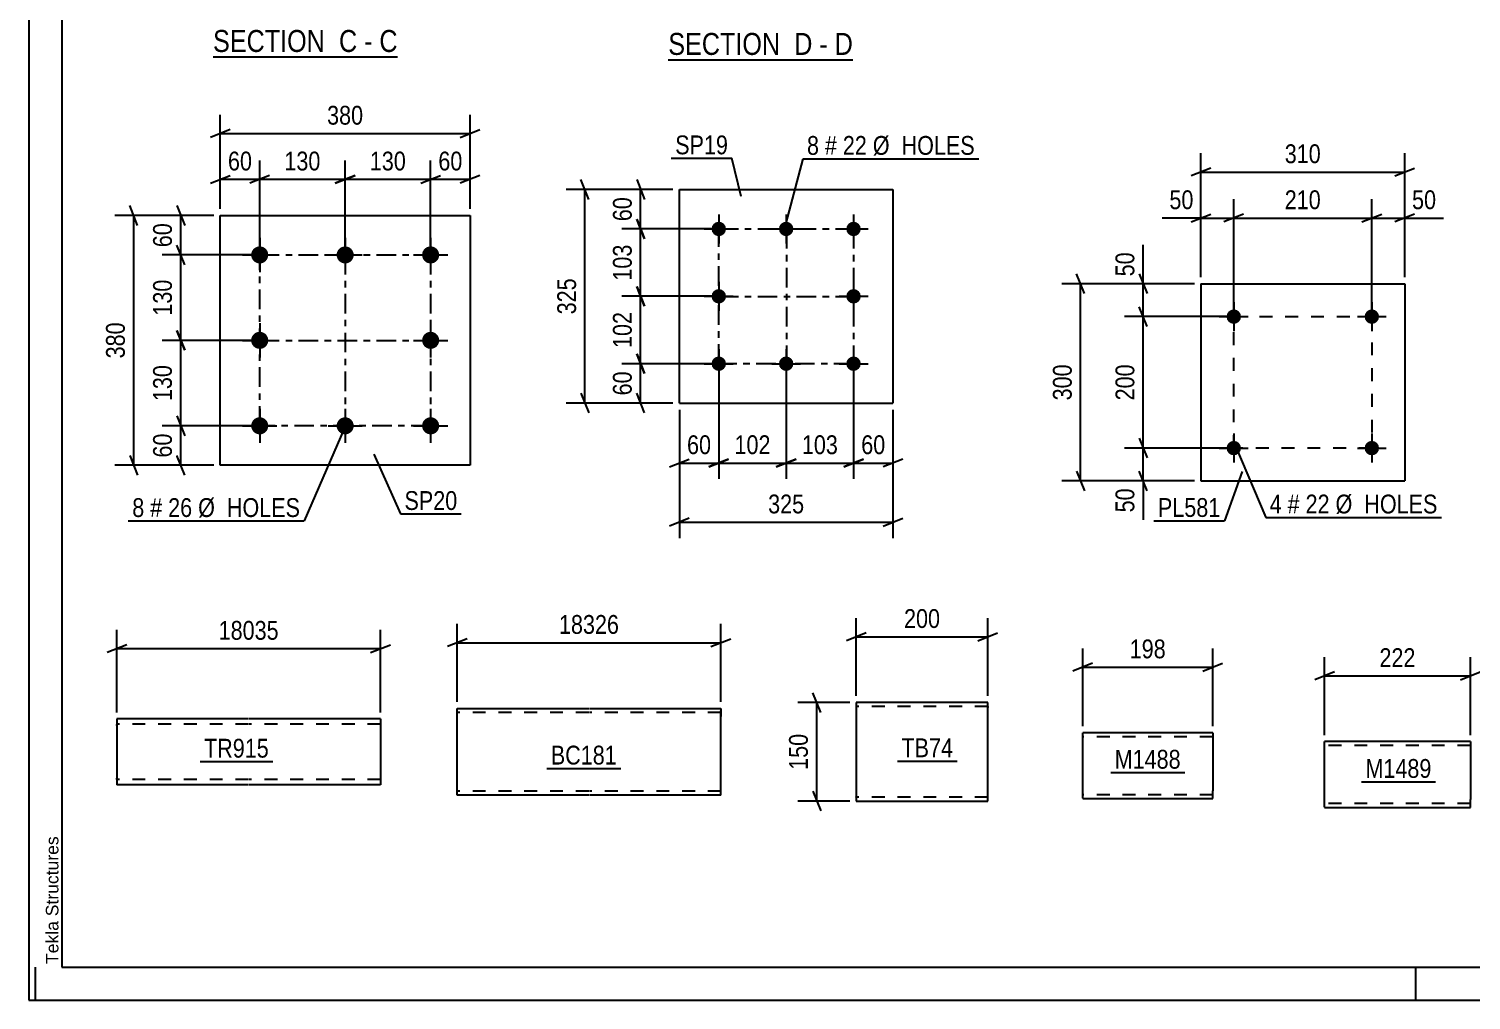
# Model space of a CAD drawing. Header units: millimetres. Extents: x 0 to 841, y 0 to 594.
# Drawn here: x 0 to 219.4, y 0 to 147.8 of the extents above; entities that cross this region are included whole.
import ezdxf

# ---------------------------------------------------------------- set-up
doc = ezdxf.new("R2010")
doc.units = ezdxf.units.MM
doc.linetypes.add('DXK_LINE_DOT2', pattern=[3.9198, 1.9599, -1.9599])
doc.linetypes.add('DXK_LINE_DOT3', pattern=[5.9187, 2.979, -0.9799, 0.9799, -0.9799])
doc.styles.add('Arial', font='ARIAL.TTF', dxfattribs={"height": 0.2})
doc.styles.add('Arial Narrow', font='ARIALN.TTF', dxfattribs={"height": 0.2})

# ---------------------------------------------------------------- blocks, each defined once
blk = doc.blocks.new('Unknown-814521683-1135')
at = {"color": 5, "linetype": 'Continuous'}
for p, q in [((0, 594), (0, 0)), ((5, 589), (5, 5)), ((1, 0), (1, 5)), ((5, 5), (836, 5)), ((211, 0), (211, 5)), ((0, 0), (841, 0))]:
    blk.add_line(p, q, dxfattribs=at)
at = {"color": 174, "linetype": 'Continuous', "style": 'Arial'}
blk.add_text('Tekla Structures', height=1.9102, rotation=90, dxfattribs=at).set_placement((4.5, 5.5))
blk = doc.blocks.new('Unknown-814521683-13 - 1372')
at = {"color": 6, "linetype": 'Continuous'}
blk.add_line((28.02, 143.51), (56.09, 143.51), dxfattribs=at)
at = {"color": 0, "linetype": 'Continuous'}
blk.add_wipeout([(46.13, 144.26), (46.13, 147.76), (28.02, 147.76), (28.02, 144.26)], dxfattribs=at)
at = {"color": 7, "linetype": 'Continuous', "style": 'Arial Narrow'}
blk.add_text('SECTION ', height=3.34, dxfattribs=at).set_placement((28.02, 144.26))
at = {"color": 0, "linetype": 'Continuous'}
blk.add_wipeout([(49.95, 144.26), (49.95, 147.76), (47.18, 147.76), (47.18, 144.26)], dxfattribs=at)
at = {"color": 7, "linetype": 'Continuous', "style": 'Arial Narrow'}
blk.add_text('C', height=3.34, dxfattribs=at).set_placement((47.18, 144.26))
at = {"color": 0, "linetype": 'Continuous'}
blk.add_wipeout([(52.27, 144.26), (52.27, 147.76), (51, 147.76), (51, 144.26)], dxfattribs=at)
at = {"color": 7, "linetype": 'Continuous', "style": 'Arial Narrow'}
blk.add_text('-', height=3.34, dxfattribs=at).set_placement((51, 144.26))
at = {"color": 0, "linetype": 'Continuous'}
blk.add_wipeout([(56.09, 144.26), (56.09, 147.76), (53.32, 147.76), (53.32, 144.26)], dxfattribs=at)
at = {"color": 7, "linetype": 'Continuous', "style": 'Arial Narrow'}
blk.add_text('C', height=3.34, dxfattribs=at).set_placement((53.32, 144.26))
blk = doc.blocks.new('Unknown-814521683-14 - 6501')
at = {"color": 6, "linetype": 'Continuous'}
blk.add_line((97.27, 143.06), (125.34, 143.06), dxfattribs=at)
at = {"color": 0, "linetype": 'Continuous'}
blk.add_wipeout([(115.38, 143.81), (115.38, 147.31), (97.27, 147.31), (97.27, 143.81)], dxfattribs=at)
at = {"color": 7, "linetype": 'Continuous', "style": 'Arial Narrow'}
blk.add_text('SECTION ', height=3.34, dxfattribs=at).set_placement((97.27, 143.81))
at = {"color": 0, "linetype": 'Continuous'}
blk.add_wipeout([(119.2, 143.81), (119.2, 147.31), (116.43, 147.31), (116.43, 143.81)], dxfattribs=at)
at = {"color": 7, "linetype": 'Continuous', "style": 'Arial Narrow'}
blk.add_text('D', height=3.34, dxfattribs=at).set_placement((116.43, 143.81))
at = {"color": 0, "linetype": 'Continuous'}
blk.add_wipeout([(121.53, 143.81), (121.53, 147.31), (120.25, 147.31), (120.25, 143.81)], dxfattribs=at)
at = {"color": 7, "linetype": 'Continuous', "style": 'Arial Narrow'}
blk.add_text('-', height=3.34, dxfattribs=at).set_placement((120.25, 143.81))
at = {"color": 0, "linetype": 'Continuous'}
blk.add_wipeout([(125.34, 143.81), (125.34, 147.31), (122.58, 147.31), (122.58, 143.81)], dxfattribs=at)
at = {"color": 7, "linetype": 'Continuous', "style": 'Arial Narrow'}
blk.add_text('D', height=3.34, dxfattribs=at).set_placement((122.58, 143.81))
blk = doc.blocks.new('Part-814521683-2209 - 2203')
at = {"color": 2, "linetype": 'Continuous'}
for p, q in [((98.95, 90.83), (98.95, 123.33)), ((98.95, 123.33), (131.45, 123.33)), ((131.45, 123.33), (131.45, 90.83)), ((98.95, 90.83), (98.95, 90.83)), ((98.95, 90.83), (131.45, 90.83)), ((131.45, 90.83), (131.45, 90.83))]:
    blk.add_line(p, q, dxfattribs=at)
at = {"color": 7, "linetype": 'DXK_LINE_DOT2'}
for p, q in [((98.95, 123.33), (131.45, 123.33)), ((98.95, 90.83), (98.95, 90.83)), ((98.95, 90.83), (131.45, 90.83)), ((131.45, 90.83), (131.45, 90.83))]:
    blk.add_line(p, q, dxfattribs=at)
blk = doc.blocks.new('Bolt-814521683-2242 - 2203')
at = {"linetype": 'Continuous'}
for points in [[(104.95, 118.43, -1), (104.95, 116.23, -1)], [(115.2, 118.43, -1), (115.2, 116.23, -1)], [(125.45, 118.43, -1), (125.45, 116.23, -1)], [(104.95, 108.18, -1), (104.95, 105.98, -1)], [(125.45, 108.18, -1), (125.45, 105.98, -1)], [(104.95, 97.93, -1), (104.95, 95.73, -1)], [(115.2, 97.93, -1), (115.2, 95.73, -1)], [(125.45, 97.93, -1), (125.45, 95.73, -1)]]:
    blk.add_hatch(color=1, dxfattribs=at).paths.add_polyline_path(points)
at = {"color": 1, "linetype": 'Continuous'}
for p, q in [((104.95, 119.53), (104.95, 115.13)), ((115.2, 119.53), (115.2, 115.13)), ((125.45, 119.53), (125.45, 115.13)), ((102.75, 117.33), (107.15, 117.33)), ((113, 117.33), (117.4, 117.33)), ((123.25, 117.33), (127.65, 117.33)), ((104.95, 109.28), (104.95, 104.88)), ((125.45, 109.28), (125.45, 104.88)), ((102.75, 107.08), (107.15, 107.08)), ((123.25, 107.08), (127.65, 107.08)), ((104.95, 99.03), (104.95, 94.63)), ((115.2, 99.03), (115.2, 94.63)), ((125.45, 99.03), (125.45, 94.63)), ((102.75, 96.83), (107.15, 96.83)), ((113, 96.83), (117.4, 96.83)), ((123.25, 96.83), (127.65, 96.83))]:
    blk.add_line(p, q, dxfattribs=at)
blk = doc.blocks.new('Part-814521683-2133 - 2118')
at = {"color": 2, "linetype": 'Continuous'}
for p, q in [((125.87, 45.28), (125.87, 30.37)), ((145.87, 45.28), (125.87, 45.28)), ((145.87, 31.48), (145.87, 45.28)), ((145.87, 30.28), (145.87, 31.48)), ((125.87, 30.37), (125.87, 30.28)), ((125.87, 30.28), (145.87, 30.28))]:
    blk.add_line(p, q, dxfattribs=at)
at = {"color": 7, "linetype": 'DXK_LINE_DOT2'}
for p, q in [((145.87, 44.68), (125.87, 44.68)), ((125.87, 44.68), (125.87, 44.08)), ((145.87, 44.64), (145.87, 44.68)), ((145.87, 44.68), (145.87, 44.64)), ((145.87, 44.54), (145.87, 44.64)), ((145.87, 44.64), (145.87, 44.54)), ((125.87, 30.88), (125.87, 30.93)), ((145.87, 30.88), (125.87, 30.88)), ((145.87, 30.93), (145.87, 31.25)), ((145.87, 30.88), (145.87, 30.93))]:
    blk.add_line(p, q, dxfattribs=at)
blk = doc.blocks.new('Part-814521683-1954 - 1938')
at = {"color": 2, "linetype": 'Continuous'}
for p, q in [((29.12, 81.38), (29.12, 119.38)), ((29.12, 119.38), (67.12, 119.38)), ((67.12, 119.38), (67.12, 81.38)), ((67.12, 81.38), (29.12, 81.38))]:
    blk.add_line(p, q, dxfattribs=at)
blk = doc.blocks.new('Bolt-814521683-2015 - 1938')
at = {"linetype": 'Continuous'}
for points in [[(35.12, 114.68, -1), (35.12, 112.08, -1)], [(48.12, 114.68, -1), (48.12, 112.08, -1)], [(61.12, 114.68, -1), (61.12, 112.08, -1)], [(35.12, 101.68, -1), (35.12, 99.08, -1)], [(61.12, 101.68, -1), (61.12, 99.08, -1)], [(35.12, 88.68, -1), (35.12, 86.08, -1)], [(48.12, 88.68, -1), (48.12, 86.08, -1)], [(61.12, 88.68, -1), (61.12, 86.08, -1)]]:
    blk.add_hatch(color=1, dxfattribs=at).paths.add_polyline_path(points)
at = {"color": 1, "linetype": 'Continuous'}
for p, q in [((35.12, 115.98), (35.12, 110.78)), ((48.12, 115.98), (48.12, 110.78)), ((61.12, 115.98), (61.12, 110.78)), ((32.52, 113.38), (37.72, 113.38)), ((45.52, 113.38), (50.72, 113.38)), ((58.52, 113.38), (63.72, 113.38)), ((35.12, 102.98), (35.12, 97.78)), ((61.12, 102.98), (61.12, 97.78)), ((32.52, 100.38), (37.72, 100.38)), ((58.52, 100.38), (63.72, 100.38)), ((35.12, 89.98), (35.12, 84.78)), ((48.12, 89.98), (48.12, 84.78)), ((61.12, 89.98), (61.12, 84.78)), ((32.52, 87.38), (37.72, 87.38)), ((45.52, 87.38), (50.72, 87.38)), ((58.52, 87.38), (63.72, 87.38))]:
    blk.add_line(p, q, dxfattribs=at)
blk = doc.blocks.new('Part-814521683-1700 - 1695')
at = {"color": 2, "linetype": 'Continuous'}
for p, q in [((65.16, 31.27), (65.16, 44.38)), ((65.16, 44.38), (85.16, 44.38)), ((85.26, 44.38), (105.26, 44.38)), ((105.26, 44.38), (105.26, 44.29)), ((105.26, 44.29), (105.26, 43.18)), ((105.26, 31.18), (105.26, 43.18)), ((65.16, 31.18), (65.16, 31.27)), ((85.16, 31.18), (65.16, 31.18)), ((105.26, 31.18), (85.26, 31.18))]:
    blk.add_line(p, q, dxfattribs=at)
at = {"color": 7, "linetype": 'DXK_LINE_DOT2'}
for p, q in [((105.26, 43.18), (105.26, 44.03)), ((85.16, 43.78), (65.16, 43.78)), ((105.26, 43.78), (85.26, 43.78)), ((65.16, 31.78), (65.16, 31.83)), ((85.16, 31.78), (65.16, 31.78)), ((65.16, 31.18), (65.16, 31.18)), ((105.26, 31.78), (85.26, 31.78)), ((105.26, 31.78), (105.26, 31.83))]:
    blk.add_line(p, q, dxfattribs=at)
blk = doc.blocks.new('Part-814521683-6225 - 6219')
at = {"color": 2, "linetype": 'Continuous'}
for p, q in [((13.39, 42.78), (13.39, 42.78)), ((33.39, 42.78), (13.39, 42.78)), ((13.39, 42.78), (13.39, 41.18)), ((53.49, 42.78), (33.49, 42.78)), ((53.49, 42.78), (53.49, 41.18)), ((13.39, 41.18), (13.39, 32.78)), ((53.49, 41.18), (53.49, 32.78)), ((13.39, 32.78), (13.39, 32.78)), ((33.39, 32.78), (13.39, 32.78)), ((53.49, 32.78), (33.49, 32.78))]:
    blk.add_line(p, q, dxfattribs=at)
at = {"color": 7, "linetype": 'DXK_LINE_DOT2'}
for p, q in [((13.39, 42.78), (13.39, 32.78)), ((33.39, 41.98), (13.39, 41.98)), ((13.39, 41.92), (13.39, 41.98)), ((13.39, 41.75), (13.39, 41.8)), ((53.49, 41.98), (33.49, 41.98)), ((13.39, 41.49), (13.39, 41.18)), ((13.39, 33.58), (13.39, 33.77)), ((33.39, 33.58), (13.39, 33.58)), ((53.49, 33.58), (33.49, 33.58)), ((53.49, 33.58), (53.49, 33.64))]:
    blk.add_line(p, q, dxfattribs=at)
blk = doc.blocks.new('Part-814521683-6247 - 6243')
at = {"color": 2, "linetype": 'Continuous'}
for p, q in [((180.09, 40.66), (160.31, 40.66)), ((160.31, 30.75), (160.31, 40.66)), ((180.09, 40.66), (180.09, 31.86)), ((160.31, 30.75), (160.31, 30.66)), ((180.09, 30.66), (180.09, 31.86)), ((160.31, 30.66), (180.09, 30.66))]:
    blk.add_line(p, q, dxfattribs=at)
at = {"color": 7, "linetype": 'DXK_LINE_DOT2'}
for p, q in [((180.09, 40.06), (160.31, 40.06)), ((160.31, 31.26), (160.31, 31.3)), ((180.09, 31.26), (160.31, 31.26)), ((180.09, 31.3), (180.09, 31.63)), ((180.09, 31.26), (180.09, 31.3))]:
    blk.add_line(p, q, dxfattribs=at)
blk = doc.blocks.new('Bolt-814521683-6302 - 6263')
at = {"linetype": 'Continuous'}
for points in [[(184.39, 83.99, -1), (182.19, 83.99, -1)], [(205.39, 83.99, -1), (203.19, 83.99, -1)]]:
    blk.add_hatch(color=1, dxfattribs=at).paths.add_polyline_path(points)
at = {"color": 1, "linetype": 'Continuous'}
for p, q in [((183.29, 86.19), (183.29, 81.79)), ((204.29, 86.19), (204.29, 81.79)), ((181.09, 83.99), (185.49, 83.99)), ((202.09, 83.99), (206.49, 83.99))]:
    blk.add_line(p, q, dxfattribs=at)
blk = doc.blocks.new('Bolt-814521683-6297 - 6263')
at = {"linetype": 'Continuous'}
for points in [[(184.39, 103.99, -1), (182.19, 103.99, -1)], [(205.39, 103.99, -1), (203.19, 103.99, -1)]]:
    blk.add_hatch(color=1, dxfattribs=at).paths.add_polyline_path(points)
at = {"color": 1, "linetype": 'Continuous'}
for p, q in [((183.29, 106.19), (183.29, 101.79)), ((204.29, 106.19), (204.29, 101.79)), ((181.09, 103.99), (185.49, 103.99)), ((202.09, 103.99), (206.49, 103.99))]:
    blk.add_line(p, q, dxfattribs=at)
blk = doc.blocks.new('Part-814521683-6307 - 6263')
at = {"color": 2, "linetype": 'Continuous'}
for p, q in [((178.29, 108.99), (178.29, 78.99)), ((178.29, 108.99), (209.29, 108.99)), ((209.29, 108.99), (209.29, 78.99)), ((178.29, 78.99), (209.29, 78.99))]:
    blk.add_line(p, q, dxfattribs=at)
blk = doc.blocks.new('Part-814521683-6477 - 6473')
at = {"color": 2, "linetype": 'Continuous'}
for p, q in [((219.28, 39.33), (197.11, 39.33)), ((197.11, 29.42), (197.11, 39.33)), ((219.28, 39.33), (219.28, 30.53)), ((197.11, 29.42), (197.11, 29.33)), ((197.11, 29.33), (219.28, 29.33)), ((219.28, 29.33), (219.28, 30.53))]:
    blk.add_line(p, q, dxfattribs=at)
at = {"color": 7, "linetype": 'DXK_LINE_DOT2'}
for p, q in [((219.28, 38.73), (197.11, 38.73)), ((197.11, 29.93), (197.11, 29.98)), ((219.28, 29.93), (197.11, 29.93)), ((219.28, 29.98), (219.28, 30.3)), ((219.28, 29.93), (219.28, 29.98))]:
    blk.add_line(p, q, dxfattribs=at)
blk = doc.blocks.new('Rectangle-814521683-2329 - 2203')
at = {"color": 1, "linetype": 'DXK_LINE_DOT3'}
blk.add_lwpolyline([(104.95, 117.33), (125.45, 117.33), (125.45, 96.83), (104.95, 96.83), (104.95, 117.33)], close=True, dxfattribs=at)
blk = doc.blocks.new('Rectangle-814521683-2103 - 1938')
at = {"color": 1, "linetype": 'DXK_LINE_DOT3'}
blk.add_lwpolyline([(35.12, 113.38), (61.12, 113.38), (61.12, 87.38), (35.12, 87.38), (35.12, 113.38)], close=True, dxfattribs=at)
blk = doc.blocks.new('Rectangle-814521683-6416 - 6263')
at = {"color": 1, "linetype": 'DXK_LINE_DOT2'}
blk.add_lwpolyline([(183.29, 103.99), (204.29, 103.99), (204.29, 83.99), (183.29, 83.99), (183.29, 103.99)], close=True, dxfattribs=at)
blk = doc.blocks.new('Line-814521683-2322 - 2203')
at = {"color": 1, "linetype": 'DXK_LINE_DOT3'}
blk.add_line((115.25, 117.33), (115.25, 96.83), dxfattribs=at)
blk = doc.blocks.new('Line-814521683-2096 - 1938')
at = {"color": 1, "linetype": 'DXK_LINE_DOT3'}
blk.add_line((48.12, 113.38), (48.12, 87.38), dxfattribs=at)
blk = doc.blocks.new('Line-814521683-2315 - 2203')
at = {"color": 1, "linetype": 'DXK_LINE_DOT3'}
blk.add_line((104.95, 107.03), (125.45, 107.03), dxfattribs=at)
blk = doc.blocks.new('Line-814521683-2088 - 1938')
at = {"color": 1, "linetype": 'DXK_LINE_DOT3'}
blk.add_line((35.12, 100.38), (61.12, 100.38), dxfattribs=at)
blk = doc.blocks.new('StraightDimension-814521683-12496 - 2203')
at = {"color": 7, "linetype": 'Continuous'}
for p, q in [((92.46, 108.58), (93.66, 105.58)), ((103.95, 107.08), (90.21, 107.08)), ((93.06, 96.83), (93.06, 107.08)), ((103.95, 96.83), (90.21, 96.83)), ((93.66, 95.33), (92.46, 98.33))]:
    blk.add_line(p, q, dxfattribs=at)
at = {"color": 0}
blk.add_wipeout([(92.31, 105.3), (88.11, 105.3), (88.11, 98.62), (92.31, 98.62)], dxfattribs=at)
at = {"color": 3, "style": 'Arial Narrow'}
blk.add_text('102', height=2.863, rotation=90.0002, dxfattribs=at).set_placement((91.71, 99.22))
blk = doc.blocks.new('StraightDimension-814521683-2248 - 2203')
at = {"color": 7, "linetype": 'Continuous'}
for p, q in [((97.95, 123.33), (90.21, 123.33)), ((92.46, 124.83), (93.66, 121.83)), ((93.06, 117.33), (93.06, 123.33)), ((93.66, 115.83), (92.46, 118.83)), ((103.95, 117.33), (90.21, 117.33))]:
    blk.add_line(p, q, dxfattribs=at)
at = {"color": 0}
blk.add_wipeout([(92.31, 122.76), (88.11, 122.76), (88.11, 117.91), (92.31, 117.91)], dxfattribs=at)
at = {"color": 3, "style": 'Arial Narrow'}
blk.add_text('60', height=2.863, rotation=90.0002, dxfattribs=at).set_placement((91.71, 118.51))
blk = doc.blocks.new('StraightDimension-814521683-2269 - 2203')
at = {"color": 7, "linetype": 'Continuous'}
for p, q in [((98.95, 89.83), (98.95, 70.31)), ((131.45, 89.83), (131.45, 70.31)), ((100.45, 73.31), (97.45, 72.11)), ((98.95, 72.71), (131.45, 72.71)), ((129.95, 72.11), (132.95, 73.31))]:
    blk.add_line(p, q, dxfattribs=at)
at = {"color": 0}
blk.add_wipeout([(118.54, 73.46), (118.54, 77.66), (111.86, 77.66), (111.86, 73.46)], dxfattribs=at)
at = {"color": 3, "style": 'Arial Narrow'}
blk.add_text('325', height=2.863, dxfattribs=at).set_placement((112.46, 74.06))
blk = doc.blocks.new('StraightDimension-814521683-12518 - 2203')
at = {"color": 7, "linetype": 'Continuous'}
for p, q in [((104.95, 95.83), (104.95, 79.32)), ((115.2, 95.83), (115.2, 79.32)), ((103.45, 81.12), (106.45, 82.32)), ((104.95, 81.72), (115.2, 81.72)), ((116.7, 82.32), (113.7, 81.12))]:
    blk.add_line(p, q, dxfattribs=at)
at = {"color": 0}
blk.add_wipeout([(113.42, 82.47), (113.42, 86.67), (106.74, 86.67), (106.74, 82.47)], dxfattribs=at)
at = {"color": 3, "style": 'Arial Narrow'}
blk.add_text('102', height=2.863, dxfattribs=at).set_placement((107.34, 83.07))
blk = doc.blocks.new('StraightDimension-814521683-2258 - 2203')
at = {"color": 7, "linetype": 'Continuous'}
for p, q in [((103.95, 96.83), (90.21, 96.83)), ((92.46, 98.33), (93.66, 95.33)), ((93.06, 90.83), (93.06, 96.83)), ((93.66, 89.33), (92.46, 92.33)), ((97.95, 90.83), (90.21, 90.83))]:
    blk.add_line(p, q, dxfattribs=at)
at = {"color": 0}
blk.add_wipeout([(92.31, 96.26), (88.11, 96.26), (88.11, 91.41), (92.31, 91.41)], dxfattribs=at)
at = {"color": 3, "style": 'Arial Narrow'}
blk.add_text('60', height=2.863, rotation=90.0002, dxfattribs=at).set_placement((91.71, 92.01))
blk = doc.blocks.new('StraightDimension-814521683-2284 - 2203')
at = {"color": 7, "linetype": 'Continuous'}
for p, q in [((125.45, 95.83), (125.45, 79.32)), ((131.45, 89.83), (131.45, 79.32)), ((123.95, 81.12), (126.95, 82.32)), ((125.45, 81.72), (131.45, 81.72)), ((132.95, 82.32), (129.95, 81.12))]:
    blk.add_line(p, q, dxfattribs=at)
at = {"color": 0}
blk.add_wipeout([(130.88, 82.47), (130.88, 86.67), (126.02, 86.67), (126.02, 82.47)], dxfattribs=at)
at = {"color": 3, "style": 'Arial Narrow'}
blk.add_text('60', height=2.863, dxfattribs=at).set_placement((126.62, 83.07))
blk = doc.blocks.new('StraightDimension-814521683-2294 - 2203')
at = {"color": 7, "linetype": 'Continuous'}
for p, q in [((104.95, 95.83), (104.95, 79.32)), ((98.95, 89.83), (98.95, 79.32)), ((97.45, 81.12), (100.45, 82.32)), ((98.95, 81.72), (104.95, 81.72)), ((106.45, 82.32), (103.45, 81.12))]:
    blk.add_line(p, q, dxfattribs=at)
at = {"color": 0}
blk.add_wipeout([(104.38, 82.47), (104.38, 86.67), (99.52, 86.67), (99.52, 82.47)], dxfattribs=at)
at = {"color": 3, "style": 'Arial Narrow'}
blk.add_text('60', height=2.863, dxfattribs=at).set_placement((100.12, 83.07))
blk = doc.blocks.new('StraightDimension-814521683-2305 - 2203')
at = {"color": 7, "linetype": 'Continuous'}
for p, q in [((97.95, 123.33), (81.74, 123.33)), ((85.19, 121.83), (83.99, 124.83)), ((84.59, 90.83), (84.59, 123.33)), ((83.99, 92.33), (85.19, 89.33)), ((97.95, 90.83), (81.74, 90.83))]:
    blk.add_line(p, q, dxfattribs=at)
at = {"color": 0}
blk.add_wipeout([(83.84, 110.43), (79.64, 110.43), (79.64, 103.74), (83.84, 103.74)], dxfattribs=at)
at = {"color": 3, "style": 'Arial Narrow'}
blk.add_text('325', height=2.863, rotation=90.0002, dxfattribs=at).set_placement((83.24, 104.34))
blk = doc.blocks.new('StraightDimension-814521683-12498 - 2203')
at = {"color": 7, "linetype": 'Continuous'}
for p, q in [((92.46, 118.83), (93.66, 115.83)), ((103.95, 117.33), (90.21, 117.33)), ((93.06, 107.08), (93.06, 117.33)), ((93.66, 105.58), (92.46, 108.58)), ((103.95, 107.08), (90.21, 107.08))]:
    blk.add_line(p, q, dxfattribs=at)
at = {"color": 0}
blk.add_wipeout([(92.31, 115.55), (88.11, 115.55), (88.11, 108.87), (92.31, 108.87)], dxfattribs=at)
at = {"color": 3, "style": 'Arial Narrow'}
blk.add_text('103', height=2.863, rotation=90.0002, dxfattribs=at).set_placement((91.71, 109.47))
blk = doc.blocks.new('StraightDimension-814521683-12520 - 2203')
at = {"color": 7, "linetype": 'Continuous'}
for p, q in [((115.2, 95.83), (115.2, 79.32)), ((125.45, 95.83), (125.45, 79.32)), ((113.7, 81.12), (116.7, 82.32)), ((115.2, 81.72), (125.45, 81.72)), ((126.95, 82.32), (123.95, 81.12))]:
    blk.add_line(p, q, dxfattribs=at)
at = {"color": 0}
blk.add_wipeout([(123.67, 82.47), (123.67, 86.67), (116.99, 86.67), (116.99, 82.47)], dxfattribs=at)
at = {"color": 3, "style": 'Arial Narrow'}
blk.add_text('103', height=2.863, dxfattribs=at).set_placement((117.59, 83.07))
blk = doc.blocks.new('StraightDimension-814521683-2135 - 2118')
at = {"color": 7, "linetype": 'Continuous'}
for p, q in [((125.87, 46.28), (125.87, 58.13)), ((145.87, 46.28), (145.87, 58.13)), ((127.37, 55.88), (124.37, 54.68)), ((125.87, 55.28), (145.87, 55.28)), ((144.37, 54.68), (147.37, 55.88))]:
    blk.add_line(p, q, dxfattribs=at)
at = {"color": 0}
blk.add_wipeout([(139.21, 56.03), (139.21, 60.23), (132.53, 60.23), (132.53, 56.03)], dxfattribs=at)
at = {"color": 3, "style": 'Arial Narrow'}
blk.add_text('200', height=2.863, dxfattribs=at).set_placement((133.13, 56.63))
blk = doc.blocks.new('StraightDimension-814521683-2146 - 2118')
at = {"color": 7, "linetype": 'Continuous'}
for p, q in [((120.45, 43.78), (119.25, 46.78)), ((124.87, 45.28), (117, 45.28)), ((119.85, 30.28), (119.85, 45.28)), ((119.25, 31.78), (120.45, 28.78)), ((124.87, 30.28), (117, 30.28))]:
    blk.add_line(p, q, dxfattribs=at)
at = {"color": 0}
blk.add_wipeout([(119.1, 41.13), (114.9, 41.13), (114.9, 34.44), (119.1, 34.44)], dxfattribs=at)
at = {"color": 3, "style": 'Arial Narrow'}
blk.add_text('150', height=2.863, rotation=90.0002, dxfattribs=at).set_placement((118.5, 35.04))
blk = doc.blocks.new('StraightDimension-814521683-2078 - 1938')
at = {"color": 7, "linetype": 'Continuous'}
for p, q in [((29.12, 120.38), (29.12, 134.7)), ((67.12, 120.38), (67.12, 134.7)), ((30.62, 132.45), (27.62, 131.25)), ((29.12, 131.85), (67.12, 131.85)), ((65.62, 131.25), (68.62, 132.45))]:
    blk.add_line(p, q, dxfattribs=at)
at = {"color": 0}
blk.add_wipeout([(51.46, 132.6), (51.46, 136.8), (44.77, 136.8), (44.77, 132.6)], dxfattribs=at)
at = {"color": 3, "style": 'Arial Narrow'}
blk.add_text('380', height=2.863, dxfattribs=at).set_placement((45.37, 133.2))
blk = doc.blocks.new('StraightDimension-814521683-2021 - 1938')
at = {"color": 7, "linetype": 'Continuous'}
for p, q in [((22.51, 88.88), (23.71, 85.88)), ((34.12, 87.38), (20.26, 87.38)), ((23.11, 81.38), (23.11, 87.38)), ((28.12, 81.38), (20.26, 81.38)), ((23.71, 79.88), (22.51, 82.88))]:
    blk.add_line(p, q, dxfattribs=at)
at = {"color": 0}
blk.add_wipeout([(22.36, 86.81), (18.16, 86.81), (18.16, 81.95), (22.36, 81.95)], dxfattribs=at)
at = {"color": 3, "style": 'Arial Narrow'}
blk.add_text('60', height=2.863, rotation=90.0002, dxfattribs=at).set_placement((21.76, 82.55))
blk = doc.blocks.new('StraightDimension-814521683-2031 - 1938')
at = {"color": 7, "linetype": 'Continuous'}
for p, q in [((22.51, 120.88), (23.71, 117.88)), ((28.12, 119.38), (20.26, 119.38)), ((23.11, 113.38), (23.11, 119.38)), ((23.71, 111.88), (22.51, 114.88)), ((34.12, 113.38), (20.26, 113.38))]:
    blk.add_line(p, q, dxfattribs=at)
at = {"color": 0}
blk.add_wipeout([(22.36, 118.81), (18.16, 118.81), (18.16, 113.95), (22.36, 113.95)], dxfattribs=at)
at = {"color": 3, "style": 'Arial Narrow'}
blk.add_text('60', height=2.863, rotation=90.0002, dxfattribs=at).set_placement((21.76, 114.55))
blk = doc.blocks.new('StraightDimension-814521683-2042 - 1938')
at = {"color": 7, "linetype": 'Continuous'}
for p, q in [((16.55, 117.88), (15.35, 120.88)), ((28.12, 119.38), (13.1, 119.38)), ((15.95, 81.38), (15.95, 119.38)), ((28.12, 81.38), (13.1, 81.38)), ((15.35, 82.88), (16.55, 79.88))]:
    blk.add_line(p, q, dxfattribs=at)
at = {"color": 0}
blk.add_wipeout([(15.2, 103.73), (11, 103.73), (11, 97.04), (15.2, 97.04)], dxfattribs=at)
at = {"color": 3, "style": 'Arial Narrow'}
blk.add_text('380', height=2.863, rotation=90.0002, dxfattribs=at).set_placement((14.6, 97.64))
blk = doc.blocks.new('StraightDimension-814521683-2057 - 1938')
at = {"color": 7, "linetype": 'Continuous'}
for p, q in [((29.12, 120.38), (29.12, 127.73)), ((35.12, 114.38), (35.12, 127.73)), ((27.62, 124.28), (30.62, 125.48)), ((36.62, 125.48), (33.62, 124.28)), ((29.12, 124.88), (35.12, 124.88))]:
    blk.add_line(p, q, dxfattribs=at)
at = {"color": 0}
blk.add_wipeout([(34.54, 125.63), (34.54, 129.83), (29.69, 129.83), (29.69, 125.63)], dxfattribs=at)
at = {"color": 3, "style": 'Arial Narrow'}
blk.add_text('60', height=2.863, dxfattribs=at).set_placement((30.29, 126.23))
blk = doc.blocks.new('StraightDimension-814521683-2067 - 1938')
at = {"color": 7, "linetype": 'Continuous'}
for p, q in [((61.12, 114.38), (61.12, 127.73)), ((67.12, 120.38), (67.12, 127.73)), ((59.62, 124.28), (62.62, 125.48)), ((68.62, 125.48), (65.62, 124.28)), ((61.12, 124.88), (67.12, 124.88))]:
    blk.add_line(p, q, dxfattribs=at)
at = {"color": 0}
blk.add_wipeout([(66.54, 125.63), (66.54, 129.83), (61.69, 129.83), (61.69, 125.63)], dxfattribs=at)
at = {"color": 3, "style": 'Arial Narrow'}
blk.add_text('60', height=2.863, dxfattribs=at).set_placement((62.29, 126.23))
blk = doc.blocks.new('StraightDimension-814521683-12428 - 1938')
at = {"color": 7, "linetype": 'Continuous'}
for p, q in [((23.71, 98.88), (22.51, 101.88)), ((34.12, 100.38), (20.26, 100.38)), ((23.11, 87.38), (23.11, 100.38)), ((22.51, 88.88), (23.71, 85.88)), ((34.12, 87.38), (20.26, 87.38))]:
    blk.add_line(p, q, dxfattribs=at)
at = {"color": 0}
blk.add_wipeout([(22.36, 97.23), (18.16, 97.23), (18.16, 90.54), (22.36, 90.54)], dxfattribs=at)
at = {"color": 3, "style": 'Arial Narrow'}
blk.add_text('130', height=2.863, rotation=90.0002, dxfattribs=at).set_placement((21.76, 91.14))
blk = doc.blocks.new('StraightDimension-814521683-12430 - 1938')
at = {"color": 7, "linetype": 'Continuous'}
for p, q in [((23.71, 111.88), (22.51, 114.88)), ((34.12, 113.38), (20.26, 113.38)), ((23.11, 100.38), (23.11, 113.38)), ((22.51, 101.88), (23.71, 98.88)), ((34.12, 100.38), (20.26, 100.38))]:
    blk.add_line(p, q, dxfattribs=at)
at = {"color": 0}
blk.add_wipeout([(22.36, 110.23), (18.16, 110.23), (18.16, 103.54), (22.36, 103.54)], dxfattribs=at)
at = {"color": 3, "style": 'Arial Narrow'}
blk.add_text('130', height=2.863, rotation=90.0002, dxfattribs=at).set_placement((21.76, 104.14))
blk = doc.blocks.new('StraightDimension-814521683-12450 - 1938')
at = {"color": 7, "linetype": 'Continuous'}
for p, q in [((35.12, 114.38), (35.12, 127.73)), ((48.12, 114.38), (48.12, 127.73)), ((36.62, 125.48), (33.62, 124.28)), ((46.62, 124.28), (49.62, 125.48)), ((35.12, 124.88), (48.12, 124.88))]:
    blk.add_line(p, q, dxfattribs=at)
at = {"color": 0}
blk.add_wipeout([(44.96, 125.63), (44.96, 129.83), (38.27, 129.83), (38.27, 125.63)], dxfattribs=at)
at = {"color": 3, "style": 'Arial Narrow'}
blk.add_text('130', height=2.863, dxfattribs=at).set_placement((38.87, 126.23))
blk = doc.blocks.new('StraightDimension-814521683-12452 - 1938')
at = {"color": 7, "linetype": 'Continuous'}
for p, q in [((48.12, 114.38), (48.12, 127.73)), ((61.12, 114.38), (61.12, 127.73)), ((49.62, 125.48), (46.62, 124.28)), ((59.62, 124.28), (62.62, 125.48)), ((48.12, 124.88), (61.12, 124.88))]:
    blk.add_line(p, q, dxfattribs=at)
at = {"color": 0}
blk.add_wipeout([(57.96, 125.63), (57.96, 129.83), (51.27, 129.83), (51.27, 125.63)], dxfattribs=at)
at = {"color": 3, "style": 'Arial Narrow'}
blk.add_text('130', height=2.863, dxfattribs=at).set_placement((51.87, 126.23))
blk = doc.blocks.new('StraightDimension-814521683-1779 - 1695')
at = {"color": 7, "linetype": 'Continuous'}
for p, q in [((65.16, 45.38), (65.16, 57.23)), ((105.26, 45.38), (105.26, 57.23)), ((66.66, 54.98), (63.66, 53.78)), ((103.76, 53.78), (106.76, 54.98)), ((65.16, 54.38), (105.26, 54.38))]:
    blk.add_line(p, q, dxfattribs=at)
at = {"color": 0}
blk.add_wipeout([(90.38, 55.13), (90.38, 59.33), (80.04, 59.33), (80.04, 55.13)], dxfattribs=at)
at = {"color": 3, "style": 'Arial Narrow'}
blk.add_text('18326', height=2.863, dxfattribs=at).set_placement((80.64, 55.73))
blk = doc.blocks.new('StraightDimension-814521683-6228 - 6219')
at = {"color": 7, "linetype": 'Continuous'}
for p, q in [((13.39, 43.78), (13.39, 56.33)), ((53.49, 43.78), (53.49, 56.33)), ((14.89, 54.08), (11.89, 52.88)), ((13.39, 53.48), (53.49, 53.48)), ((51.99, 52.88), (54.99, 54.08))]:
    blk.add_line(p, q, dxfattribs=at)
at = {"color": 0}
blk.add_wipeout([(38.61, 54.23), (38.61, 58.43), (28.27, 58.43), (28.27, 54.23)], dxfattribs=at)
at = {"color": 3, "style": 'Arial Narrow'}
blk.add_text('18035', height=2.863, dxfattribs=at).set_placement((28.87, 54.83))
blk = doc.blocks.new('StraightDimension-814521683-6249 - 6243')
at = {"color": 7, "linetype": 'Continuous'}
for p, q in [((160.31, 41.66), (160.31, 53.51)), ((180.09, 41.66), (180.09, 53.51)), ((161.81, 51.26), (158.81, 50.06)), ((160.31, 50.66), (180.09, 50.66)), ((178.59, 50.06), (181.59, 51.26))]:
    blk.add_line(p, q, dxfattribs=at)
at = {"color": 0}
blk.add_wipeout([(173.54, 51.41), (173.54, 55.61), (166.86, 55.61), (166.86, 51.41)], dxfattribs=at)
at = {"color": 3, "style": 'Arial Narrow'}
blk.add_text('198', height=2.863, dxfattribs=at).set_placement((167.46, 52.01))
blk = doc.blocks.new('StraightDimension-814521683-6309 - 6263')
at = {"color": 7, "linetype": 'Continuous'}
for p, q in [((178.29, 109.99), (178.29, 121.84)), ((183.29, 104.99), (183.29, 121.84)), ((176.79, 118.39), (179.79, 119.59)), ((178.29, 118.99), (183.29, 118.99)), ((184.79, 119.59), (181.79, 118.39))]:
    blk.add_line(p, q, dxfattribs=at)
at = {"color": 0}
blk.add_wipeout([(177.76, 119.74), (177.76, 123.94), (172.9, 123.94), (172.9, 119.74)], dxfattribs=at)
at = {"color": 7, "linetype": 'Continuous'}
blk.add_line((178.29, 118.99), (172.38, 118.99), dxfattribs=at)
blk.add_line((178.29, 118.99), (172.38, 118.99), dxfattribs=at)
at = {"color": 3, "style": 'Arial Narrow'}
blk.add_text('50', height=2.863, dxfattribs=at).set_placement((173.5, 120.34))
blk = doc.blocks.new('StraightDimension-814521683-6322 - 6263')
at = {"color": 7, "linetype": 'Continuous'}
for p, q in [((183.29, 104.99), (183.29, 121.84)), ((204.29, 104.99), (204.29, 121.84)), ((184.79, 119.59), (181.79, 118.39)), ((183.29, 118.99), (204.29, 118.99)), ((202.79, 118.39), (205.79, 119.59))]:
    blk.add_line(p, q, dxfattribs=at)
at = {"color": 0}
blk.add_wipeout([(197.13, 119.74), (197.13, 123.94), (190.44, 123.94), (190.44, 119.74)], dxfattribs=at)
at = {"color": 3, "style": 'Arial Narrow'}
blk.add_text('210', height=2.863, dxfattribs=at).set_placement((191.04, 120.34))
blk = doc.blocks.new('StraightDimension-814521683-6338 - 6263')
at = {"color": 7, "linetype": 'Continuous'}
for p, q in [((204.29, 104.99), (204.29, 121.84)), ((209.29, 109.99), (209.29, 121.84)), ((202.79, 118.39), (205.79, 119.59)), ((204.29, 118.99), (209.29, 118.99)), ((210.79, 119.59), (207.79, 118.39))]:
    blk.add_line(p, q, dxfattribs=at)
at = {"color": 0}
blk.add_wipeout([(214.67, 119.74), (214.67, 123.94), (209.81, 123.94), (209.81, 119.74)], dxfattribs=at)
at = {"color": 7, "linetype": 'Continuous'}
blk.add_line((209.29, 118.99), (215.19, 118.99), dxfattribs=at)
blk.add_line((209.29, 118.99), (215.19, 118.99), dxfattribs=at)
at = {"color": 3, "style": 'Arial Narrow'}
blk.add_text('50', height=2.863, dxfattribs=at).set_placement((210.41, 120.34))
blk = doc.blocks.new('StraightDimension-814521683-6352 - 6263')
at = {"color": 7, "linetype": 'Continuous'}
for p, q in [((178.29, 109.99), (178.29, 128.84)), ((209.29, 109.99), (209.29, 128.84)), ((179.79, 126.59), (176.79, 125.39)), ((178.29, 125.99), (209.29, 125.99)), ((207.79, 125.39), (210.79, 126.59))]:
    blk.add_line(p, q, dxfattribs=at)
at = {"color": 0}
blk.add_wipeout([(197.13, 126.74), (197.13, 130.94), (190.44, 130.94), (190.44, 126.74)], dxfattribs=at)
at = {"color": 3, "style": 'Arial Narrow'}
blk.add_text('310', height=2.863, dxfattribs=at).set_placement((191.04, 127.34))
blk = doc.blocks.new('StraightDimension-814521683-6363 - 6263')
at = {"color": 7, "linetype": 'Continuous'}
for p, q in [((160.59, 107.49), (159.39, 110.49)), ((177.29, 108.99), (157.14, 108.99)), ((159.99, 78.99), (159.99, 108.99)), ((177.29, 78.99), (157.14, 78.99)), ((159.39, 80.49), (160.59, 77.49))]:
    blk.add_line(p, q, dxfattribs=at)
at = {"color": 0}
blk.add_wipeout([(159.24, 97.33), (155.04, 97.33), (155.04, 90.65), (159.24, 90.65)], dxfattribs=at)
at = {"color": 3, "style": 'Arial Narrow'}
blk.add_text('300', height=2.863, rotation=90.0002, dxfattribs=at).set_placement((158.64, 91.25))
blk = doc.blocks.new('StraightDimension-814521683-6374 - 6263')
at = {"color": 7, "linetype": 'Continuous'}
for p, q in [((182.29, 83.99), (166.66, 83.99)), ((168.91, 85.49), (170.11, 82.49)), ((169.51, 78.99), (169.51, 83.99)), ((177.29, 78.99), (166.66, 78.99)), ((170.11, 77.49), (168.91, 80.49))]:
    blk.add_line(p, q, dxfattribs=at)
at = {"color": 0}
blk.add_wipeout([(168.76, 78.47), (164.56, 78.47), (164.56, 73.61), (168.76, 73.61)], dxfattribs=at)
at = {"color": 7, "linetype": 'Continuous'}
blk.add_line((169.51, 78.99), (169.51, 73.09), dxfattribs=at)
blk.add_line((169.51, 78.99), (169.51, 73.09), dxfattribs=at)
at = {"color": 3, "style": 'Arial Narrow'}
blk.add_text('50', height=2.863, rotation=90.0002, dxfattribs=at).set_placement((168.16, 74.21))
blk = doc.blocks.new('StraightDimension-814521683-6387 - 6263')
at = {"color": 7, "linetype": 'Continuous'}
for p, q in [((170.11, 102.49), (168.91, 105.49)), ((182.29, 103.99), (166.66, 103.99)), ((169.51, 83.99), (169.51, 103.99)), ((182.29, 83.99), (166.66, 83.99)), ((168.91, 85.49), (170.11, 82.49))]:
    blk.add_line(p, q, dxfattribs=at)
at = {"color": 0}
blk.add_wipeout([(168.76, 97.34), (164.56, 97.34), (164.56, 90.65), (168.76, 90.65)], dxfattribs=at)
at = {"color": 3, "style": 'Arial Narrow'}
blk.add_text('200', height=2.863, rotation=90.0002, dxfattribs=at).set_placement((168.16, 91.25))
blk = doc.blocks.new('StraightDimension-814521683-6403 - 6263')
at = {"color": 7, "linetype": 'Continuous'}
for p, q in [((168.91, 110.49), (170.11, 107.49)), ((177.29, 108.99), (166.66, 108.99)), ((169.51, 103.99), (169.51, 108.99)), ((170.11, 102.49), (168.91, 105.49)), ((182.29, 103.99), (166.66, 103.99))]:
    blk.add_line(p, q, dxfattribs=at)
at = {"color": 0}
blk.add_wipeout([(168.76, 114.37), (164.56, 114.37), (164.56, 109.52), (168.76, 109.52)], dxfattribs=at)
at = {"color": 7, "linetype": 'Continuous'}
blk.add_line((169.51, 108.99), (169.51, 114.9), dxfattribs=at)
blk.add_line((169.51, 108.99), (169.51, 114.9), dxfattribs=at)
at = {"color": 3, "style": 'Arial Narrow'}
blk.add_text('50', height=2.863, rotation=90.0002, dxfattribs=at).set_placement((168.16, 110.12))
blk = doc.blocks.new('StraightDimension-814521683-6479 - 6473')
at = {"color": 7, "linetype": 'Continuous'}
for p, q in [((197.11, 40.33), (197.11, 52.18)), ((219.28, 40.33), (219.28, 52.18)), ((198.61, 49.93), (195.61, 48.73)), ((197.11, 49.33), (219.28, 49.33)), ((217.78, 48.73), (220.78, 49.93))]:
    blk.add_line(p, q, dxfattribs=at)
at = {"color": 0}
blk.add_wipeout([(211.54, 50.08), (211.54, 54.28), (204.85, 54.28), (204.85, 50.08)], dxfattribs=at)
at = {"color": 3, "style": 'Arial Narrow'}
blk.add_text('222', height=2.863, dxfattribs=at).set_placement((205.45, 50.68))
blk = doc.blocks.new('Mark-814521683-2205 - 2203')
at = {"color": 0}
blk.add_wipeout([(106.36, 128.69), (106.36, 131.69), (98.32, 131.69), (98.32, 128.69)], dxfattribs=at)
blk.add_wipeout([(106.36, 128.69), (106.36, 131.69), (98.32, 131.69), (98.32, 128.69)], dxfattribs=at)
at = {"color": 30, "linetype": 'Continuous'}
for p in [(97.72, 128.09), (108.35, 122.29)]:
    blk.add_line(p, (106.96, 128.09), dxfattribs=at)
at = {"color": 3, "style": 'Arial Narrow'}
blk.add_text('SP19', height=2.863, dxfattribs=at).set_placement((98.32, 128.69))
blk = doc.blocks.new('Mark-814521683-2238 - 2203')
at = {"color": 0}
blk.add_wipeout([(120.19, 128.61), (120.19, 131.61), (118.37, 131.61), (118.37, 128.61)], dxfattribs=at)
blk.add_wipeout([(120.19, 128.61), (120.19, 131.61), (118.37, 131.61), (118.37, 128.61)], dxfattribs=at)
at = {"color": 7, "linetype": 'Continuous'}
blk.add_line((115.02, 117.45), (117.77, 128.01), dxfattribs=at)
at = {"color": 0}
blk.add_wipeout([(122.92, 128.61), (122.92, 131.61), (121.09, 131.61), (121.09, 128.61)], dxfattribs=at)
blk.add_wipeout([(122.92, 128.61), (122.92, 131.61), (121.09, 131.61), (121.09, 128.61)], dxfattribs=at)
at = {"color": 3, "style": 'Arial Narrow'}
blk.add_text('8', height=2.86, dxfattribs=at).set_placement((118.37, 128.61))
at = {"color": 0}
blk.add_wipeout([(127.48, 128.61), (127.48, 131.61), (123.82, 131.61), (123.82, 128.61)], dxfattribs=at)
blk.add_wipeout([(127.48, 128.61), (127.48, 131.61), (123.82, 131.61), (123.82, 128.61)], dxfattribs=at)
at = {"color": 3, "style": 'Arial Narrow'}
blk.add_text('#', height=2.86, dxfattribs=at).set_placement((121.09, 128.61))
at = {"color": 0}
blk.add_wipeout([(143.91, 128.61), (143.91, 131.61), (128.38, 131.61), (128.38, 128.61)], dxfattribs=at)
blk.add_wipeout([(143.91, 128.61), (143.91, 131.61), (128.38, 131.61), (128.38, 128.61)], dxfattribs=at)
at = {"color": 7, "linetype": 'Continuous'}
blk.add_line((117.77, 128.01), (144.51, 128.01), dxfattribs=at)
at = {"color": 3, "style": 'Arial Narrow'}
for s, p in [('22', (123.82, 128.61)), ('Ø  HOLES', (128.38, 128.61))]:
    blk.add_text(s, height=2.863, dxfattribs=at).set_placement(p)
blk = doc.blocks.new('Mark-814521683-2131 - 2118')
at = {"color": 0}
blk.add_wipeout([(140.59, 36.96), (140.59, 39.96), (132.74, 39.96), (132.74, 36.96)], dxfattribs=at)
blk.add_wipeout([(140.59, 36.96), (140.59, 39.96), (132.74, 39.96), (132.74, 36.96)], dxfattribs=at)
at = {"color": 30, "linetype": 'Continuous'}
blk.add_line((132.14, 36.36), (141.19, 36.36), dxfattribs=at)
at = {"color": 3, "style": 'Arial Narrow'}
blk.add_text('TB74', height=2.863, dxfattribs=at).set_placement((132.74, 36.96))
blk = doc.blocks.new('Mark-814521683-2011 - 1938')
at = {"color": 0}
blk.add_wipeout([(17.56, 73.51), (17.56, 76.51), (15.73, 76.51), (15.73, 73.51)], dxfattribs=at)
blk.add_wipeout([(17.56, 73.51), (17.56, 76.51), (15.73, 76.51), (15.73, 73.51)], dxfattribs=at)
blk.add_wipeout([(20.29, 73.51), (20.29, 76.51), (18.46, 76.51), (18.46, 73.51)], dxfattribs=at)
blk.add_wipeout([(20.29, 73.51), (20.29, 76.51), (18.46, 76.51), (18.46, 73.51)], dxfattribs=at)
at = {"color": 3, "style": 'Arial Narrow'}
blk.add_text('8', height=2.86, dxfattribs=at).set_placement((15.73, 73.51))
at = {"color": 0}
blk.add_wipeout([(24.85, 73.51), (24.85, 76.51), (21.19, 76.51), (21.19, 73.51)], dxfattribs=at)
blk.add_wipeout([(24.85, 73.51), (24.85, 76.51), (21.19, 76.51), (21.19, 73.51)], dxfattribs=at)
at = {"color": 3, "style": 'Arial Narrow'}
blk.add_text('#', height=2.86, dxfattribs=at).set_placement((18.46, 73.51))
at = {"color": 0}
blk.add_wipeout([(41.27, 73.51), (41.27, 76.51), (25.75, 76.51), (25.75, 73.51)], dxfattribs=at)
blk.add_wipeout([(41.27, 73.51), (41.27, 76.51), (25.75, 76.51), (25.75, 73.51)], dxfattribs=at)
at = {"color": 7, "linetype": 'Continuous'}
for p in [(48.06, 87.16), (15.13, 72.91)]:
    blk.add_line(p, (41.87, 72.91), dxfattribs=at)
at = {"color": 3, "style": 'Arial Narrow'}
for s, p in [('26', (21.19, 73.51)), ('Ø  HOLES', (25.75, 73.51))]:
    blk.add_text(s, height=2.863, dxfattribs=at).set_placement(p)
blk = doc.blocks.new('Mark-814521683-1950 - 1938')
at = {"color": 0}
blk.add_wipeout([(65.18, 74.58), (65.18, 77.58), (57.14, 77.58), (57.14, 74.58)], dxfattribs=at)
blk.add_wipeout([(65.18, 74.58), (65.18, 77.58), (57.14, 77.58), (57.14, 74.58)], dxfattribs=at)
at = {"color": 30, "linetype": 'Continuous'}
for p, q in [((52.48, 83.05), (56.54, 73.98)), ((56.54, 73.98), (65.78, 73.98))]:
    blk.add_line(p, q, dxfattribs=at)
at = {"color": 3, "style": 'Arial Narrow'}
blk.add_text('SP20', height=2.863, dxfattribs=at).set_placement((57.14, 74.58))
blk = doc.blocks.new('Mark-814521683-1698 - 1695')
at = {"color": 0}
blk.add_wipeout([(89.45, 35.85), (89.45, 38.85), (79.4, 38.85), (79.4, 35.85)], dxfattribs=at)
blk.add_wipeout([(89.45, 35.85), (89.45, 38.85), (79.4, 38.85), (79.4, 35.85)], dxfattribs=at)
at = {"color": 30, "linetype": 'Continuous'}
blk.add_line((78.8, 35.25), (90.05, 35.25), dxfattribs=at)
at = {"color": 3, "style": 'Arial Narrow'}
blk.add_text('BC181', height=2.863, dxfattribs=at).set_placement((79.4, 35.85))
blk = doc.blocks.new('Mark-814521683-6223 - 6219')
at = {"color": 0}
blk.add_wipeout([(36.51, 36.9), (36.51, 39.9), (26.65, 39.9), (26.65, 36.9)], dxfattribs=at)
blk.add_wipeout([(36.51, 36.9), (36.51, 39.9), (26.65, 39.9), (26.65, 36.9)], dxfattribs=at)
at = {"color": 30, "linetype": 'Continuous'}
blk.add_line((26.05, 36.3), (37.11, 36.3), dxfattribs=at)
at = {"color": 3, "style": 'Arial Narrow'}
blk.add_text('TR915', height=2.863, dxfattribs=at).set_placement((26.65, 36.9))
blk = doc.blocks.new('Mark-814521683-6245 - 6243')
at = {"color": 0}
blk.add_wipeout([(175.22, 35.22), (175.22, 38.22), (165.17, 38.22), (165.17, 35.22)], dxfattribs=at)
blk.add_wipeout([(175.22, 35.22), (175.22, 38.22), (165.17, 38.22), (165.17, 35.22)], dxfattribs=at)
at = {"color": 30, "linetype": 'Continuous'}
blk.add_line((164.57, 34.62), (175.82, 34.62), dxfattribs=at)
at = {"color": 3, "style": 'Arial Narrow'}
blk.add_text('M1488', height=2.863, dxfattribs=at).set_placement((165.17, 35.22))
blk = doc.blocks.new('Mark-814521683-6303 - 6263')
at = {"color": 0}
blk.add_wipeout([(181.26, 73.52), (181.26, 76.52), (171.75, 76.52), (171.75, 73.52)], dxfattribs=at)
blk.add_wipeout([(181.26, 73.52), (181.26, 76.52), (171.75, 76.52), (171.75, 73.52)], dxfattribs=at)
at = {"color": 30, "linetype": 'Continuous'}
for p in [(184.55, 80.44), (171.15, 72.92)]:
    blk.add_line(p, (181.86, 72.92), dxfattribs=at)
at = {"color": 3, "style": 'Arial Narrow'}
blk.add_text('PL581', height=2.863, dxfattribs=at).set_placement((171.75, 73.52))
blk = doc.blocks.new('MarkSet-814521683-6463 - 6263')
at = {"color": 0}
blk.add_wipeout([(190.58, 74.05), (190.58, 77.05), (188.75, 77.05), (188.75, 74.05)], dxfattribs=at)
blk.add_wipeout([(190.58, 74.05), (190.58, 77.05), (188.75, 77.05), (188.75, 74.05)], dxfattribs=at)
at = {"color": 7, "linetype": 'Continuous'}
blk.add_line((183.56, 84.27), (188.15, 73.45), dxfattribs=at)
at = {"color": 0}
blk.add_wipeout([(193.31, 74.05), (193.31, 77.05), (191.48, 77.05), (191.48, 74.05)], dxfattribs=at)
blk.add_wipeout([(193.31, 74.05), (193.31, 77.05), (191.48, 77.05), (191.48, 74.05)], dxfattribs=at)
at = {"color": 3, "style": 'Arial Narrow'}
blk.add_text('4', height=2.86, dxfattribs=at).set_placement((188.75, 74.05))
at = {"color": 0}
blk.add_wipeout([(197.87, 74.05), (197.87, 77.05), (194.21, 77.05), (194.21, 74.05)], dxfattribs=at)
blk.add_wipeout([(197.87, 74.05), (197.87, 77.05), (194.21, 77.05), (194.21, 74.05)], dxfattribs=at)
at = {"color": 3, "style": 'Arial Narrow'}
blk.add_text('#', height=2.86, dxfattribs=at).set_placement((191.48, 74.05))
at = {"color": 0}
blk.add_wipeout([(214.29, 74.05), (214.29, 77.05), (198.77, 77.05), (198.77, 74.05)], dxfattribs=at)
blk.add_wipeout([(214.29, 74.05), (214.29, 77.05), (198.77, 77.05), (198.77, 74.05)], dxfattribs=at)
at = {"color": 7, "linetype": 'Continuous'}
blk.add_line((188.15, 73.45), (214.89, 73.45), dxfattribs=at)
at = {"color": 3, "style": 'Arial Narrow'}
for s, p in [('22', (194.21, 74.05)), ('Ø  HOLES', (198.77, 74.05))]:
    blk.add_text(s, height=2.863, dxfattribs=at).set_placement(p)
blk = doc.blocks.new('Mark-814521683-6475 - 6473')
at = {"color": 0}
blk.add_wipeout([(213.37, 33.82), (213.37, 36.82), (203.32, 36.82), (203.32, 33.82)], dxfattribs=at)
blk.add_wipeout([(213.37, 33.82), (213.37, 36.82), (203.32, 36.82), (203.32, 33.82)], dxfattribs=at)
at = {"color": 30, "linetype": 'Continuous'}
blk.add_line((202.72, 33.22), (213.97, 33.22), dxfattribs=at)
at = {"color": 3, "style": 'Arial Narrow'}
blk.add_text('M1489', height=2.863, dxfattribs=at).set_placement((203.32, 33.82))

msp = doc.modelspace()

# ---------------------------------------------------------------- block references
for name in ['Unknown-814521683-1135', 'Part-814521683-2209 - 2203', 'Part-814521683-1954 - 1938', 'Bolt-814521683-2242 - 2203', 'Rectangle-814521683-2329 - 2203', 'Line-814521683-2322 - 2203', 'Bolt-814521683-2015 - 1938', 'Rectangle-814521683-2103 - 1938', 'Line-814521683-2096 - 1938', 'Part-814521683-6307 - 6263', 'Line-814521683-2315 - 2203', 'Bolt-814521683-6297 - 6263', 'Rectangle-814521683-6416 - 6263', 'Line-814521683-2088 - 1938', 'Bolt-814521683-6302 - 6263', 'Part-814521683-1700 - 1695', 'Part-814521683-2133 - 2118', 'Part-814521683-6225 - 6219', 'Part-814521683-6247 - 6243', 'Part-814521683-6477 - 6473']:
    msp.add_blockref(name, (0, 0))

# ---------------------------------------------------------------- next in the draw order: block references
for name in ['Unknown-814521683-13 - 1372', 'Unknown-814521683-14 - 6501', 'StraightDimension-814521683-2078 - 1938', 'Mark-814521683-2238 - 2203', 'StraightDimension-814521683-2248 - 2203', 'StraightDimension-814521683-6309 - 6263', 'StraightDimension-814521683-12496 - 2203', 'StraightDimension-814521683-2021 - 1938', 'StraightDimension-814521683-2269 - 2203', 'Mark-814521683-1950 - 1938', 'StraightDimension-814521683-1779 - 1695', 'StraightDimension-814521683-2135 - 2118', 'StraightDimension-814521683-6228 - 6219', 'StraightDimension-814521683-6249 - 6243', 'StraightDimension-814521683-6479 - 6473', 'Mark-814521683-6223 - 6219', 'Mark-814521683-2131 - 2118', 'Mark-814521683-1698 - 1695', 'Mark-814521683-6245 - 6243', 'Mark-814521683-6475 - 6473']:
    msp.add_blockref(name, (0, 0))

# ---------------------------------------------------------------- next in the draw order: block references
for name in ['StraightDimension-814521683-2067 - 1938', 'StraightDimension-814521683-6322 - 6263', 'StraightDimension-814521683-2031 - 1938', 'StraightDimension-814521683-12518 - 2203', 'StraightDimension-814521683-2284 - 2203', 'StraightDimension-814521683-2146 - 2118']:
    msp.add_blockref(name, (0, 0))

# ---------------------------------------------------------------- next in the draw order: block references
for name in ['StraightDimension-814521683-6338 - 6263', 'StraightDimension-814521683-2042 - 1938', 'StraightDimension-814521683-2258 - 2203', 'StraightDimension-814521683-12520 - 2203']:
    msp.add_blockref(name, (0, 0))

# ---------------------------------------------------------------- next in the draw order: block references
for name in ['StraightDimension-814521683-2057 - 1938', 'StraightDimension-814521683-6352 - 6263', 'StraightDimension-814521683-12428 - 1938', 'StraightDimension-814521683-2294 - 2203']:
    msp.add_blockref(name, (0, 0))

# ---------------------------------------------------------------- next in the draw order: block references
for name in ['StraightDimension-814521683-2305 - 2203', 'StraightDimension-814521683-12430 - 1938', 'StraightDimension-814521683-6363 - 6263', 'Mark-814521683-2011 - 1938']:
    msp.add_blockref(name, (0, 0))

# ---------------------------------------------------------------- next in the draw order: block references
for name in ['Mark-814521683-2205 - 2203', 'StraightDimension-814521683-12450 - 1938', 'StraightDimension-814521683-12498 - 2203', 'StraightDimension-814521683-6374 - 6263']:
    msp.add_blockref(name, (0, 0))

# ---------------------------------------------------------------- next in the draw order: block references
for name in ['StraightDimension-814521683-12452 - 1938', 'StraightDimension-814521683-6387 - 6263', 'Mark-814521683-6303 - 6263']:
    msp.add_blockref(name, (0, 0))

# ---------------------------------------------------------------- next in the draw order: block references
for name in ['StraightDimension-814521683-6403 - 6263', 'MarkSet-814521683-6463 - 6263']:
    msp.add_blockref(name, (0, 0))

doc.saveas('drawing.dxf')
